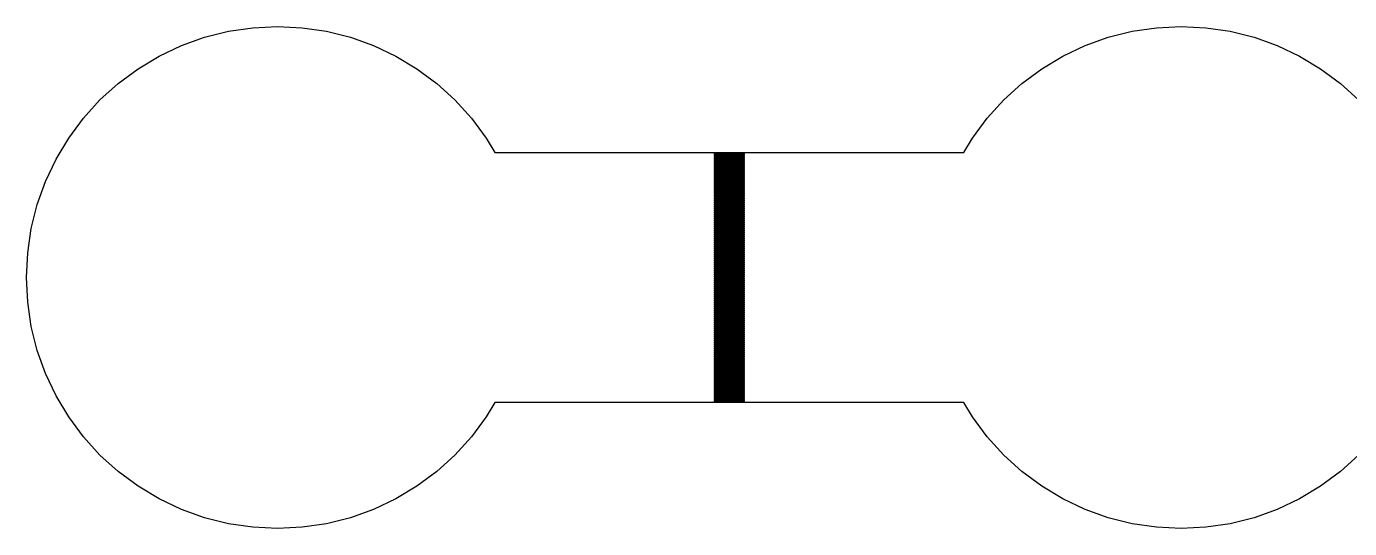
# Model space of a CAD drawing. Extents: x -16 to 132, y -40 to 113.
# Drawn here: x 57.27 to 70.74, y 57.27 to 62.38 of the extents above; entities that cross this region are included whole.
import ezdxf

# ---------------------------------------------------------------- set-up
doc = ezdxf.new("R2010")
doc.units = 0

msp = doc.modelspace()

# ---------------------------------------------------------------- linework, layer by layer
for p, q in [((58.8438, 62.184), (59.08, 62.2685)), ((59.08, 62.2685), (59.3233, 62.3295)), ((59.3233, 62.3295), (59.5715, 62.3663)), ((59.5715, 62.3663), (59.8221, 62.3786)), ((59.8221, 62.3786), (60.0727, 62.3663)), ((60.0727, 62.3663), (60.3208, 62.3295)), ((60.3208, 62.3295), (60.5642, 62.2685)), ((60.5642, 62.2685), (60.8004, 62.184)), ((68.0472, 62.184), (68.2834, 62.2685)), ((68.2834, 62.2685), (68.5267, 62.3295)), ((68.5267, 62.3295), (68.7749, 62.3663)), ((68.7749, 62.3663), (69.0255, 62.3786)), ((69.0255, 62.3786), (69.2761, 62.3663)), ((69.2761, 62.3663), (69.5242, 62.3295)), ((69.5242, 62.3295), (69.7676, 62.2685)), ((69.7676, 62.2685), (70.0038, 62.184)), ((58.617, 62.0767), (58.8438, 62.184)), ((60.8004, 62.184), (61.0272, 62.0767)), ((67.8204, 62.0767), (68.0472, 62.184)), ((70.0038, 62.184), (70.2306, 62.0767)), ((58.4018, 61.9477), (58.617, 62.0767)), ((61.0272, 62.0767), (61.2424, 61.9477)), ((67.6052, 61.9477), (67.8204, 62.0767)), ((70.2306, 62.0767), (70.4458, 61.9477)), ((58.2003, 61.7983), (58.4018, 61.9477)), ((61.2424, 61.9477), (61.4439, 61.7983)), ((67.4037, 61.7983), (67.6052, 61.9477)), ((70.4458, 61.9477), (70.6473, 61.7983)), ((58.0144, 61.6298), (58.2003, 61.7983)), ((61.4439, 61.7983), (61.6298, 61.6298)), ((67.2178, 61.6298), (67.4037, 61.7983)), ((70.6473, 61.7983), (70.8332, 61.6298)), ((57.8459, 61.4439), (58.0144, 61.6298)), ((61.6298, 61.6298), (61.7983, 61.4439)), ((67.0493, 61.4439), (67.2178, 61.6298)), ((57.6965, 61.2424), (57.8459, 61.4439)), ((61.7983, 61.4439), (61.9477, 61.2424)), ((66.8998, 61.2424), (67.0493, 61.4439)), ((57.5675, 61.0272), (57.6965, 61.2424)), ((61.9477, 61.2424), (62.0359, 61.0952)), ((66.8116, 61.0952), (66.8998, 61.2424)), ((62.0359, 61.0952), (66.8116, 61.0952)), ((64.5772, 61.085), (64.2704, 61.085)), ((64.2704, 61.085), (64.2704, 61.0748)), ((64.2704, 61.0748), (64.5772, 61.0748)), ((64.5772, 61.0645), (64.2704, 61.0645)), ((64.2704, 61.0645), (64.2704, 61.0543)), ((64.2704, 61.0543), (64.5772, 61.0543)), ((64.5772, 61.0441), (64.2704, 61.0441)), ((64.2704, 61.0441), (64.2704, 61.0339)), ((64.5772, 61.0748), (64.5772, 61.085)), ((64.5772, 61.0543), (64.5772, 61.0645)), ((64.5772, 61.0339), (64.5772, 61.0441)), ((57.4602, 60.8004), (57.5675, 61.0272)), ((64.2704, 61.0339), (64.5772, 61.0339)), ((64.5772, 61.0236), (64.2704, 61.0236)), ((64.2704, 61.0236), (64.2704, 61.0134)), ((64.2704, 61.0134), (64.5772, 61.0134)), ((64.5772, 61.0032), (64.2704, 61.0032)), ((64.2704, 61.0032), (64.2704, 60.993)), ((64.2704, 60.993), (64.5772, 60.993)), ((64.5772, 60.9827), (64.2704, 60.9827)), ((64.2704, 60.9827), (64.2704, 60.9725)), ((64.2704, 60.9725), (64.5772, 60.9725)), ((64.5772, 60.9623), (64.2704, 60.9623)), ((64.2704, 60.9623), (64.2704, 60.9521)), ((64.2704, 60.9521), (64.5772, 60.9521)), ((64.5772, 60.9418), (64.2704, 60.9418)), ((64.2704, 60.9418), (64.2704, 60.9316)), ((64.2704, 60.9316), (64.5772, 60.9316)), ((64.5772, 60.9214), (64.2704, 60.9214)), ((64.2704, 60.9214), (64.2704, 60.9111)), ((64.2704, 60.9111), (64.5772, 60.9111)), ((64.5772, 61.0134), (64.5772, 61.0236)), ((64.5772, 60.993), (64.5772, 61.0032)), ((64.5772, 60.9725), (64.5772, 60.9827)), ((64.5772, 60.9521), (64.5772, 60.9623)), ((64.5772, 60.9316), (64.5772, 60.9418)), ((64.5772, 60.9111), (64.5772, 60.9214)), ((57.3757, 60.5642), (57.4602, 60.8004)), ((64.5772, 60.9009), (64.2704, 60.9009)), ((64.2704, 60.9009), (64.2704, 60.8907)), ((64.2704, 60.8907), (64.5772, 60.8907)), ((64.5772, 60.8805), (64.2704, 60.8805)), ((64.2704, 60.8805), (64.2704, 60.8703)), ((64.2704, 60.8703), (64.5772, 60.8703)), ((64.5772, 60.86), (64.2704, 60.86)), ((64.2704, 60.86), (64.2704, 60.8498)), ((64.2704, 60.8498), (64.5772, 60.8498)), ((64.5772, 60.8396), (64.2704, 60.8396)), ((64.2704, 60.8396), (64.2704, 60.8293)), ((64.2704, 60.8293), (64.5772, 60.8293)), ((64.5772, 60.8191), (64.2704, 60.8191)), ((64.2704, 60.8191), (64.2704, 60.8089)), ((64.2704, 60.8089), (64.5772, 60.8089)), ((64.5772, 60.7987), (64.2704, 60.7987)), ((64.2704, 60.7987), (64.2704, 60.7884)), ((64.2704, 60.7884), (64.5772, 60.7884)), ((64.5772, 60.7782), (64.2704, 60.7782)), ((64.2704, 60.7782), (64.2704, 60.768)), ((64.5772, 60.8907), (64.5772, 60.9009)), ((64.5772, 60.8703), (64.5772, 60.8805)), ((64.5772, 60.8498), (64.5772, 60.86)), ((64.5772, 60.8293), (64.5772, 60.8396)), ((64.5772, 60.8089), (64.5772, 60.8191)), ((64.5772, 60.7884), (64.5772, 60.7987)), ((64.5772, 60.768), (64.5772, 60.7782)), ((64.2704, 60.768), (64.5772, 60.768)), ((64.5772, 60.7578), (64.2704, 60.7578)), ((64.2704, 60.7578), (64.2704, 60.7475)), ((64.2704, 60.7475), (64.5772, 60.7475)), ((64.5772, 60.7373), (64.2704, 60.7373)), ((64.2704, 60.7373), (64.2704, 60.7271)), ((64.2704, 60.7271), (64.5772, 60.7271)), ((64.5772, 60.7169), (64.2704, 60.7169)), ((64.2704, 60.7169), (64.2704, 60.7066)), ((64.2704, 60.7066), (64.5772, 60.7066)), ((64.5772, 60.6964), (64.2704, 60.6964)), ((64.2704, 60.6964), (64.2704, 60.6862)), ((64.2704, 60.6862), (64.5772, 60.6862)), ((64.5772, 60.6759), (64.2704, 60.6759)), ((64.2704, 60.6759), (64.2704, 60.6657)), ((64.2704, 60.6657), (64.5772, 60.6657)), ((64.5772, 60.6555), (64.2704, 60.6555)), ((64.2704, 60.6555), (64.2704, 60.6453)), ((64.2704, 60.6453), (64.5772, 60.6453)), ((64.5772, 60.7475), (64.5772, 60.7578)), ((64.5772, 60.7271), (64.5772, 60.7373)), ((64.5772, 60.7066), (64.5772, 60.7169)), ((64.5772, 60.6862), (64.5772, 60.6964)), ((64.5772, 60.6657), (64.5772, 60.6759)), ((64.5772, 60.6453), (64.5772, 60.6555)), ((57.3147, 60.3208), (57.3757, 60.5642)), ((64.5772, 60.6351), (64.2704, 60.6351)), ((64.2704, 60.6351), (64.2704, 60.6248)), ((64.2704, 60.6248), (64.5772, 60.6248)), ((64.5772, 60.6146), (64.2704, 60.6146)), ((64.2704, 60.6146), (64.2704, 60.6044)), ((64.2704, 60.6044), (64.5772, 60.6044)), ((64.5772, 60.5941), (64.2704, 60.5941)), ((64.2704, 60.5941), (64.2704, 60.5839)), ((64.2704, 60.5839), (64.5772, 60.5839)), ((64.5772, 60.5737), (64.2704, 60.5737)), ((64.2704, 60.5737), (64.2704, 60.5635)), ((64.2704, 60.5635), (64.5772, 60.5635)), ((64.5772, 60.5533), (64.2704, 60.5533)), ((64.2704, 60.5533), (64.2704, 60.543)), ((64.2704, 60.543), (64.5772, 60.543)), ((64.5772, 60.5328), (64.2704, 60.5328)), ((64.2704, 60.5328), (64.2704, 60.5226)), ((64.2704, 60.5226), (64.5772, 60.5226)), ((64.5772, 60.5123), (64.2704, 60.5123)), ((64.2704, 60.5123), (64.2704, 60.5021)), ((64.2704, 60.5021), (64.5772, 60.5021)), ((64.5772, 60.6248), (64.5772, 60.6351)), ((64.5772, 60.6044), (64.5772, 60.6146)), ((64.5772, 60.5839), (64.5772, 60.5941)), ((64.5772, 60.5635), (64.5772, 60.5737)), ((64.5772, 60.543), (64.5772, 60.5533)), ((64.5772, 60.5226), (64.5772, 60.5328)), ((64.5772, 60.5021), (64.5772, 60.5123)), ((64.5772, 60.4919), (64.2704, 60.4919)), ((64.2704, 60.4919), (64.2704, 60.4817)), ((64.2704, 60.4817), (64.5772, 60.4817)), ((64.5772, 60.4714), (64.2704, 60.4714)), ((64.2704, 60.4714), (64.2704, 60.4612)), ((64.2704, 60.4612), (64.5772, 60.4612)), ((64.5772, 60.451), (64.2704, 60.451)), ((64.2704, 60.451), (64.2704, 60.4408)), ((64.2704, 60.4408), (64.5772, 60.4408)), ((64.5772, 60.4305), (64.2704, 60.4305)), ((64.2704, 60.4305), (64.2704, 60.4203)), ((64.2704, 60.4203), (64.5772, 60.4203)), ((64.5772, 60.4101), (64.2704, 60.4101)), ((64.2704, 60.4101), (64.2704, 60.3998)), ((64.2704, 60.3998), (64.5772, 60.3998)), ((64.5772, 60.3896), (64.2704, 60.3896)), ((64.2704, 60.3896), (64.2704, 60.3794)), ((64.2704, 60.3794), (64.5772, 60.3794)), ((64.5772, 60.3692), (64.2704, 60.3692)), ((64.2704, 60.3692), (64.2704, 60.3589)), ((64.5772, 60.4817), (64.5772, 60.4919)), ((64.5772, 60.4612), (64.5772, 60.4714)), ((64.5772, 60.4408), (64.5772, 60.451)), ((64.5772, 60.4203), (64.5772, 60.4305)), ((64.5772, 60.3998), (64.5772, 60.4101)), ((64.5772, 60.3794), (64.5772, 60.3896)), ((64.5772, 60.3589), (64.5772, 60.3692)), ((57.2779, 60.0727), (57.3147, 60.3208)), ((64.2704, 60.3589), (64.5772, 60.3589)), ((64.5772, 60.3487), (64.2704, 60.3487)), ((64.2704, 60.3487), (64.2704, 60.3385)), ((64.2704, 60.3385), (64.5772, 60.3385)), ((64.5772, 60.3283), (64.2704, 60.3283)), ((64.2704, 60.3283), (64.2704, 60.318)), ((64.2704, 60.318), (64.5772, 60.318)), ((64.5772, 60.3078), (64.2704, 60.3078)), ((64.2704, 60.3078), (64.2704, 60.2976)), ((64.2704, 60.2976), (64.5772, 60.2976)), ((64.5772, 60.2874), (64.2704, 60.2874)), ((64.2704, 60.2874), (64.2704, 60.2771)), ((64.2704, 60.2771), (64.5772, 60.2771)), ((64.5772, 60.2669), (64.2704, 60.2669)), ((64.2704, 60.2669), (64.2704, 60.2567)), ((64.2704, 60.2567), (64.5772, 60.2567)), ((64.5772, 60.2465), (64.2704, 60.2465)), ((64.2704, 60.2465), (64.2704, 60.2362)), ((64.2704, 60.2362), (64.5772, 60.2362)), ((64.5772, 60.3385), (64.5772, 60.3487)), ((64.5772, 60.318), (64.5772, 60.3283)), ((64.5772, 60.2976), (64.5772, 60.3078)), ((64.5772, 60.2771), (64.5772, 60.2874)), ((64.5772, 60.2567), (64.5772, 60.2669)), ((64.5772, 60.2362), (64.5772, 60.2465)), ((64.5772, 60.226), (64.2704, 60.226)), ((64.2704, 60.226), (64.2704, 60.2158)), ((64.2704, 60.2158), (64.5772, 60.2158)), ((64.5772, 60.2056), (64.2704, 60.2056)), ((64.2704, 60.2056), (64.2704, 60.1953)), ((64.2704, 60.1953), (64.5772, 60.1953)), ((64.5772, 60.1851), (64.2704, 60.1851)), ((64.2704, 60.1851), (64.2704, 60.1749)), ((64.2704, 60.1749), (64.5772, 60.1749)), ((64.5772, 60.1647), (64.2704, 60.1647)), ((64.2704, 60.1647), (64.2704, 60.1544)), ((64.2704, 60.1544), (64.5772, 60.1544)), ((64.5772, 60.1442), (64.2704, 60.1442)), ((64.2704, 60.1442), (64.2704, 60.134)), ((64.2704, 60.134), (64.5772, 60.134)), ((64.5772, 60.1238), (64.2704, 60.1238)), ((64.2704, 60.1238), (64.2704, 60.1135)), ((64.2704, 60.1135), (64.5772, 60.1135)), ((64.5772, 60.1033), (64.2704, 60.1033)), ((64.2704, 60.1033), (64.2704, 60.0931)), ((64.5772, 60.2158), (64.5772, 60.226)), ((64.5772, 60.1953), (64.5772, 60.2056)), ((64.5772, 60.1749), (64.5772, 60.1851)), ((64.5772, 60.1544), (64.5772, 60.1647)), ((64.5772, 60.134), (64.5772, 60.1442)), ((64.5772, 60.1135), (64.5772, 60.1238)), ((64.5772, 60.0931), (64.5772, 60.1033)), ((57.2656, 59.8221), (57.2779, 60.0727)), ((64.2704, 60.0931), (64.5772, 60.0931)), ((64.5772, 60.0828), (64.2704, 60.0828)), ((64.2704, 60.0828), (64.2704, 60.0726)), ((64.2704, 60.0726), (64.5772, 60.0726)), ((64.5772, 60.0624), (64.2704, 60.0624)), ((64.2704, 60.0624), (64.2704, 60.0522)), ((64.2704, 60.0522), (64.5772, 60.0522)), ((64.5772, 60.0419), (64.2704, 60.0419)), ((64.2704, 60.0419), (64.2704, 60.0317)), ((64.2704, 60.0317), (64.5772, 60.0317)), ((64.5772, 60.0215), (64.2704, 60.0215)), ((64.2704, 60.0215), (64.2704, 60.0113)), ((64.2704, 60.0113), (64.5772, 60.0113)), ((64.5772, 60.001), (64.2704, 60.001)), ((64.2704, 60.001), (64.2704, 59.9908)), ((64.2704, 59.9908), (64.5772, 59.9908)), ((64.5772, 59.9806), (64.2704, 59.9806)), ((64.2704, 59.9806), (64.2704, 59.9704)), ((64.2704, 59.9704), (64.5772, 59.9704)), ((64.5772, 60.0726), (64.5772, 60.0828)), ((64.5772, 60.0522), (64.5772, 60.0624)), ((64.5772, 60.0317), (64.5772, 60.0419)), ((64.5772, 60.0113), (64.5772, 60.0215)), ((64.5772, 59.9908), (64.5772, 60.001)), ((64.5772, 59.9704), (64.5772, 59.9806)), ((64.5772, 59.9601), (64.2704, 59.9601)), ((64.2704, 59.9601), (64.2704, 59.9499)), ((64.2704, 59.9499), (64.5772, 59.9499)), ((64.5772, 59.9397), (64.2704, 59.9397)), ((64.2704, 59.9397), (64.2704, 59.9295)), ((64.2704, 59.9295), (64.5772, 59.9295)), ((64.5772, 59.9192), (64.2704, 59.9192)), ((64.2704, 59.9192), (64.2704, 59.909)), ((64.2704, 59.909), (64.5772, 59.909)), ((64.5772, 59.8988), (64.2704, 59.8988)), ((64.2704, 59.8988), (64.2704, 59.8885)), ((64.2704, 59.8885), (64.5772, 59.8885)), ((64.5772, 59.8783), (64.2704, 59.8783)), ((64.2704, 59.8783), (64.2704, 59.8681)), ((64.2704, 59.8681), (64.5772, 59.8681)), ((64.5772, 59.8579), (64.2704, 59.8579)), ((64.2704, 59.8579), (64.2704, 59.8477)), ((64.2704, 59.8477), (64.5772, 59.8477)), ((64.5772, 59.8374), (64.2704, 59.8374)), ((64.2704, 59.8374), (64.2704, 59.8272)), ((64.5772, 59.9499), (64.5772, 59.9601)), ((64.5772, 59.9295), (64.5772, 59.9397)), ((64.5772, 59.909), (64.5772, 59.9192)), ((64.5772, 59.8885), (64.5772, 59.8988)), ((64.5772, 59.8681), (64.5772, 59.8783)), ((64.5772, 59.8477), (64.5772, 59.8579)), ((64.5772, 59.8272), (64.5772, 59.8374)), ((57.2779, 59.5715), (57.2656, 59.8221)), ((64.2704, 59.8272), (64.5772, 59.8272)), ((64.5772, 59.817), (64.2704, 59.817)), ((64.2704, 59.817), (64.2704, 59.8067)), ((64.2704, 59.8067), (64.5772, 59.8067)), ((64.5772, 59.7965), (64.2704, 59.7965)), ((64.2704, 59.7965), (64.2704, 59.7863)), ((64.2704, 59.7863), (64.5772, 59.7863)), ((64.5772, 59.7761), (64.2704, 59.7761)), ((64.2704, 59.7761), (64.2704, 59.7659)), ((64.2704, 59.7659), (64.5772, 59.7659)), ((64.5772, 59.7556), (64.2704, 59.7556)), ((64.2704, 59.7556), (64.2704, 59.7454)), ((64.2704, 59.7454), (64.5772, 59.7454)), ((64.5772, 59.7352), (64.2704, 59.7352)), ((64.2704, 59.7352), (64.2704, 59.725)), ((64.2704, 59.725), (64.5772, 59.725)), ((64.5772, 59.7147), (64.2704, 59.7147)), ((64.2704, 59.7147), (64.2704, 59.7045)), ((64.2704, 59.7045), (64.5772, 59.7045)), ((64.5772, 59.6943), (64.2704, 59.6943)), ((64.2704, 59.6943), (64.2704, 59.6841)), ((64.5772, 59.8067), (64.5772, 59.817)), ((64.5772, 59.7863), (64.5772, 59.7965)), ((64.5772, 59.7659), (64.5772, 59.7761)), ((64.5772, 59.7454), (64.5772, 59.7556)), ((64.5772, 59.725), (64.5772, 59.7352)), ((64.5772, 59.7045), (64.5772, 59.7147)), ((64.5772, 59.6841), (64.5772, 59.6943)), ((57.3147, 59.3233), (57.2779, 59.5715)), ((64.2704, 59.6841), (64.5772, 59.6841)), ((64.5772, 59.6738), (64.2704, 59.6738)), ((64.2704, 59.6738), (64.2704, 59.6636)), ((64.2704, 59.6636), (64.5772, 59.6636)), ((64.5772, 59.6534), (64.2704, 59.6534)), ((64.2704, 59.6534), (64.2704, 59.6431)), ((64.2704, 59.6431), (64.5772, 59.6431)), ((64.5772, 59.6329), (64.2704, 59.6329)), ((64.2704, 59.6329), (64.2704, 59.6227)), ((64.2704, 59.6227), (64.5772, 59.6227)), ((64.5772, 59.6125), (64.2704, 59.6125)), ((64.2704, 59.6125), (64.2704, 59.6022)), ((64.2704, 59.6022), (64.5772, 59.6022)), ((64.5772, 59.592), (64.2704, 59.592)), ((64.2704, 59.592), (64.2704, 59.5818)), ((64.2704, 59.5818), (64.5772, 59.5818)), ((64.5772, 59.5716), (64.2704, 59.5716)), ((64.2704, 59.5716), (64.2704, 59.5613)), ((64.2704, 59.5613), (64.5772, 59.5613)), ((64.5772, 59.6636), (64.5772, 59.6738)), ((64.5772, 59.6431), (64.5772, 59.6534)), ((64.5772, 59.6227), (64.5772, 59.6329)), ((64.5772, 59.6022), (64.5772, 59.6125)), ((64.5772, 59.5818), (64.5772, 59.592)), ((64.5772, 59.5613), (64.5772, 59.5716)), ((64.5772, 59.5511), (64.2704, 59.5511)), ((64.2704, 59.5511), (64.2704, 59.5409)), ((64.2704, 59.5409), (64.5772, 59.5409)), ((64.5772, 59.5307), (64.2704, 59.5307)), ((64.2704, 59.5307), (64.2704, 59.5204)), ((64.2704, 59.5204), (64.5772, 59.5204)), ((64.5772, 59.5102), (64.2704, 59.5102)), ((64.2704, 59.5102), (64.2704, 59.5)), ((64.2704, 59.5), (64.5772, 59.5)), ((64.5772, 59.4897), (64.2704, 59.4897)), ((64.2704, 59.4897), (64.2704, 59.4795)), ((64.2704, 59.4795), (64.5772, 59.4795)), ((64.5772, 59.4693), (64.2704, 59.4693)), ((64.2704, 59.4693), (64.2704, 59.4591)), ((64.2704, 59.4591), (64.5772, 59.4591)), ((64.5772, 59.4489), (64.2704, 59.4489)), ((64.2704, 59.4489), (64.2704, 59.4386)), ((64.2704, 59.4386), (64.5772, 59.4386)), ((64.5772, 59.4284), (64.2704, 59.4284)), ((64.2704, 59.4284), (64.2704, 59.4182)), ((64.5772, 59.5409), (64.5772, 59.5511)), ((64.5772, 59.5204), (64.5772, 59.5307)), ((64.5772, 59.5), (64.5772, 59.5102)), ((64.5772, 59.4795), (64.5772, 59.4897)), ((64.5772, 59.4591), (64.5772, 59.4693)), ((64.5772, 59.4386), (64.5772, 59.4489)), ((64.5772, 59.4182), (64.5772, 59.4284)), ((57.3757, 59.08), (57.3147, 59.3233)), ((64.2704, 59.4182), (64.5772, 59.4182)), ((64.5772, 59.4079), (64.2704, 59.4079)), ((64.2704, 59.4079), (64.2704, 59.3977)), ((64.2704, 59.3977), (64.5772, 59.3977)), ((64.5772, 59.3875), (64.2704, 59.3875)), ((64.2704, 59.3875), (64.2704, 59.3773)), ((64.2704, 59.3773), (64.5772, 59.3773)), ((64.5772, 59.3671), (64.2704, 59.3671)), ((64.2704, 59.3671), (64.2704, 59.3568)), ((64.2704, 59.3568), (64.5772, 59.3568)), ((64.5772, 59.3466), (64.2704, 59.3466)), ((64.2704, 59.3466), (64.2704, 59.3364)), ((64.2704, 59.3364), (64.5772, 59.3364)), ((64.5772, 59.3261), (64.2704, 59.3261)), ((64.2704, 59.3261), (64.2704, 59.3159)), ((64.2704, 59.3159), (64.5772, 59.3159)), ((64.5772, 59.3057), (64.2704, 59.3057)), ((64.2704, 59.3057), (64.2704, 59.2955)), ((64.2704, 59.2955), (64.5772, 59.2955)), ((64.5772, 59.3977), (64.5772, 59.4079)), ((64.5772, 59.3773), (64.5772, 59.3875)), ((64.5772, 59.3568), (64.5772, 59.3671)), ((64.5772, 59.3364), (64.5772, 59.3466)), ((64.5772, 59.3159), (64.5772, 59.3261)), ((64.5772, 59.2955), (64.5772, 59.3057)), ((64.5772, 59.2852), (64.2704, 59.2852)), ((64.2704, 59.2852), (64.2704, 59.275)), ((64.2704, 59.275), (64.5772, 59.275)), ((64.5772, 59.2648), (64.2704, 59.2648)), ((64.2704, 59.2648), (64.2704, 59.2546)), ((64.2704, 59.2546), (64.5772, 59.2546)), ((64.5772, 59.2443), (64.2704, 59.2443)), ((64.2704, 59.2443), (64.2704, 59.2341)), ((64.2704, 59.2341), (64.5772, 59.2341)), ((64.5772, 59.2239), (64.2704, 59.2239)), ((64.2704, 59.2239), (64.2704, 59.2137)), ((64.2704, 59.2137), (64.5772, 59.2137)), ((64.5772, 59.2034), (64.2704, 59.2034)), ((64.2704, 59.2034), (64.2704, 59.1932)), ((64.2704, 59.1932), (64.5772, 59.1932)), ((64.5772, 59.183), (64.2704, 59.183)), ((64.2704, 59.183), (64.2704, 59.1727)), ((64.2704, 59.1727), (64.5772, 59.1727)), ((64.5772, 59.1625), (64.2704, 59.1625)), ((64.2704, 59.1625), (64.2704, 59.1523)), ((64.5772, 59.275), (64.5772, 59.2852)), ((64.5772, 59.2546), (64.5772, 59.2648)), ((64.5772, 59.2341), (64.5772, 59.2443)), ((64.5772, 59.2137), (64.5772, 59.2239)), ((64.5772, 59.1932), (64.5772, 59.2034)), ((64.5772, 59.1727), (64.5772, 59.183)), ((64.5772, 59.1523), (64.5772, 59.1625)), ((57.4602, 58.8438), (57.3757, 59.08)), ((64.2704, 59.1523), (64.5772, 59.1523)), ((64.5772, 59.1421), (64.2704, 59.1421)), ((64.2704, 59.1421), (64.2704, 59.1319)), ((64.2704, 59.1319), (64.5772, 59.1319)), ((64.5772, 59.1216), (64.2704, 59.1216)), ((64.2704, 59.1216), (64.2704, 59.1114)), ((64.2704, 59.1114), (64.5772, 59.1114)), ((64.5772, 59.1012), (64.2704, 59.1012)), ((64.2704, 59.1012), (64.2704, 59.0909)), ((64.2704, 59.0909), (64.5772, 59.0909)), ((64.5772, 59.0807), (64.2704, 59.0807)), ((64.2704, 59.0807), (64.2704, 59.0705)), ((64.2704, 59.0705), (64.5772, 59.0705)), ((64.5772, 59.0603), (64.2704, 59.0603)), ((64.2704, 59.0603), (64.2704, 59.05)), ((64.2704, 59.05), (64.5772, 59.05)), ((64.5772, 59.0398), (64.2704, 59.0398)), ((64.2704, 59.0398), (64.2704, 59.0296)), ((64.2704, 59.0296), (64.5772, 59.0296)), ((64.5772, 59.0194), (64.2704, 59.0194)), ((64.2704, 59.0194), (64.2704, 59.0091)), ((64.5772, 59.1319), (64.5772, 59.1421)), ((64.5772, 59.1114), (64.5772, 59.1216)), ((64.5772, 59.0909), (64.5772, 59.1012)), ((64.5772, 59.0705), (64.5772, 59.0807)), ((64.5772, 59.05), (64.5772, 59.0603)), ((64.5772, 59.0296), (64.5772, 59.0398)), ((64.5772, 59.0091), (64.5772, 59.0194)), ((64.2704, 59.0091), (64.5772, 59.0091)), ((64.5772, 58.9989), (64.2704, 58.9989)), ((64.2704, 58.9989), (64.2704, 58.9887)), ((64.2704, 58.9887), (64.5772, 58.9887)), ((64.5772, 58.9785), (64.2704, 58.9785)), ((64.2704, 58.9785), (64.2704, 58.9682)), ((64.2704, 58.9682), (64.5772, 58.9682)), ((64.5772, 58.958), (64.2704, 58.958)), ((64.2704, 58.958), (64.2704, 58.9478)), ((64.2704, 58.9478), (64.5772, 58.9478)), ((64.5772, 58.9375), (64.2704, 58.9375)), ((64.2704, 58.9375), (64.2704, 58.9273)), ((64.2704, 58.9273), (64.5772, 58.9273)), ((64.5772, 58.9171), (64.2704, 58.9171)), ((64.2704, 58.9171), (64.2704, 58.9069)), ((64.2704, 58.9069), (64.5772, 58.9069)), ((64.5772, 58.8966), (64.2704, 58.8966)), ((64.2704, 58.8966), (64.2704, 58.8864)), ((64.2704, 58.8864), (64.5772, 58.8864)), ((64.5772, 58.9887), (64.5772, 58.9989)), ((64.5772, 58.9682), (64.5772, 58.9785)), ((64.5772, 58.9478), (64.5772, 58.958)), ((64.5772, 58.9273), (64.5772, 58.9375)), ((64.5772, 58.9069), (64.5772, 58.9171)), ((64.5772, 58.8864), (64.5772, 58.8966)), ((57.5675, 58.617), (57.4602, 58.8438)), ((64.5772, 58.8762), (64.2704, 58.8762)), ((64.2704, 58.8762), (64.2704, 58.866)), ((64.2704, 58.866), (64.5772, 58.866)), ((64.5772, 58.8557), (64.2704, 58.8557)), ((64.2704, 58.8557), (64.2704, 58.8455)), ((64.2704, 58.8455), (64.5772, 58.8455)), ((64.5772, 58.8353), (64.2704, 58.8353)), ((64.2704, 58.8353), (64.2704, 58.8251)), ((64.2704, 58.8251), (64.5772, 58.8251)), ((64.5772, 58.8148), (64.2704, 58.8148)), ((64.2704, 58.8148), (64.2704, 58.8046)), ((64.2704, 58.8046), (64.5772, 58.8046)), ((64.5772, 58.7944), (64.2704, 58.7944)), ((64.2704, 58.7944), (64.2704, 58.7841)), ((64.2704, 58.7841), (64.5772, 58.7841)), ((64.5772, 58.7739), (64.2704, 58.7739)), ((64.2704, 58.7739), (64.2704, 58.7637)), ((64.2704, 58.7637), (64.5772, 58.7637)), ((64.5772, 58.7535), (64.2704, 58.7535)), ((64.2704, 58.7535), (64.2704, 58.7433)), ((64.5772, 58.866), (64.5772, 58.8762)), ((64.5772, 58.8455), (64.5772, 58.8557)), ((64.5772, 58.8251), (64.5772, 58.8353)), ((64.5772, 58.8046), (64.5772, 58.8148)), ((64.5772, 58.7841), (64.5772, 58.7944)), ((64.5772, 58.7637), (64.5772, 58.7739)), ((64.5772, 58.7433), (64.5772, 58.7535)), ((57.6965, 58.4018), (57.5675, 58.617)), ((64.2704, 58.7433), (64.5772, 58.7433)), ((64.5772, 58.733), (64.2704, 58.733)), ((64.2704, 58.733), (64.2704, 58.7228)), ((64.2704, 58.7228), (64.5772, 58.7228)), ((64.5772, 58.7126), (64.2704, 58.7126)), ((64.2704, 58.7126), (64.2704, 58.7024)), ((64.2704, 58.7024), (64.5772, 58.7024)), ((64.5772, 58.6921), (64.2704, 58.6921)), ((64.2704, 58.6921), (64.2704, 58.6819)), ((64.2704, 58.6819), (64.5772, 58.6819)), ((64.5772, 58.6717), (64.2704, 58.6717)), ((64.2704, 58.6717), (64.2704, 58.6615)), ((64.2704, 58.6615), (64.5772, 58.6615)), ((64.5772, 58.6512), (64.2704, 58.6512)), ((64.2704, 58.6512), (64.2704, 58.641)), ((64.2704, 58.641), (64.5772, 58.641)), ((64.5772, 58.6308), (64.2704, 58.6308)), ((64.2704, 58.6308), (64.2704, 58.6205)), ((64.2704, 58.6205), (64.5772, 58.6205)), ((64.5772, 58.7228), (64.5772, 58.733)), ((64.5772, 58.7024), (64.5772, 58.7126)), ((64.5772, 58.6819), (64.5772, 58.6921)), ((64.5772, 58.6615), (64.5772, 58.6717)), ((64.5772, 58.641), (64.5772, 58.6512)), ((64.5772, 58.6205), (64.5772, 58.6308)), ((62.0359, 58.549), (61.9477, 58.4018)), ((66.8116, 58.549), (62.0359, 58.549)), ((64.5772, 58.6103), (64.2704, 58.6103)), ((64.2704, 58.6103), (64.2704, 58.6001)), ((64.2704, 58.6001), (64.5772, 58.6001)), ((64.5772, 58.5899), (64.2704, 58.5899)), ((64.2704, 58.5899), (64.2704, 58.5796)), ((64.2704, 58.5796), (64.5772, 58.5796)), ((64.5772, 58.5694), (64.2704, 58.5694)), ((64.2704, 58.5694), (64.2704, 58.5592)), ((64.2704, 58.5592), (64.5772, 58.5592)), ((64.5772, 58.6001), (64.5772, 58.6103)), ((64.5772, 58.5796), (64.5772, 58.5899)), ((64.5772, 58.5592), (64.5772, 58.5694)), ((66.8998, 58.4018), (66.8116, 58.549)), ((57.8459, 58.2003), (57.6965, 58.4018)), ((61.9477, 58.4018), (61.7983, 58.2003)), ((67.0493, 58.2003), (66.8998, 58.4018)), ((58.0144, 58.0144), (57.8459, 58.2003)), ((61.7983, 58.2003), (61.6298, 58.0144)), ((67.2178, 58.0144), (67.0493, 58.2003)), ((58.2003, 57.8459), (58.0144, 58.0144)), ((61.6298, 58.0144), (61.4439, 57.8459)), ((67.4037, 57.8459), (67.2178, 58.0144)), ((70.8332, 58.0144), (70.6473, 57.8459)), ((58.4018, 57.6965), (58.2003, 57.8459)), ((61.4439, 57.8459), (61.2424, 57.6965)), ((67.6052, 57.6965), (67.4037, 57.8459)), ((70.6473, 57.8459), (70.4458, 57.6965)), ((58.617, 57.5675), (58.4018, 57.6965)), ((61.2424, 57.6965), (61.0272, 57.5675)), ((67.8204, 57.5675), (67.6052, 57.6965)), ((70.4458, 57.6965), (70.2306, 57.5675)), ((58.8438, 57.4602), (58.617, 57.5675)), ((61.0272, 57.5675), (60.8004, 57.4602)), ((68.0472, 57.4602), (67.8204, 57.5675)), ((70.2306, 57.5675), (70.0038, 57.4602)), ((59.08, 57.3757), (58.8438, 57.4602)), ((60.8004, 57.4602), (60.5642, 57.3757)), ((68.2834, 57.3757), (68.0472, 57.4602)), ((70.0038, 57.4602), (69.7676, 57.3757)), ((59.3233, 57.3147), (59.08, 57.3757)), ((59.5715, 57.2779), (59.3233, 57.3147)), ((59.8221, 57.2656), (59.5715, 57.2779)), ((60.0727, 57.2779), (59.8221, 57.2656)), ((60.3208, 57.3147), (60.0727, 57.2779)), ((60.5642, 57.3757), (60.3208, 57.3147)), ((68.5267, 57.3147), (68.2834, 57.3757)), ((68.7749, 57.2779), (68.5267, 57.3147)), ((69.0255, 57.2656), (68.7749, 57.2779)), ((69.2761, 57.2779), (69.0255, 57.2656)), ((69.5242, 57.3147), (69.2761, 57.2779)), ((69.7676, 57.3757), (69.5242, 57.3147))]:
    msp.add_line(p, q)

doc.saveas('drawing.dxf')
